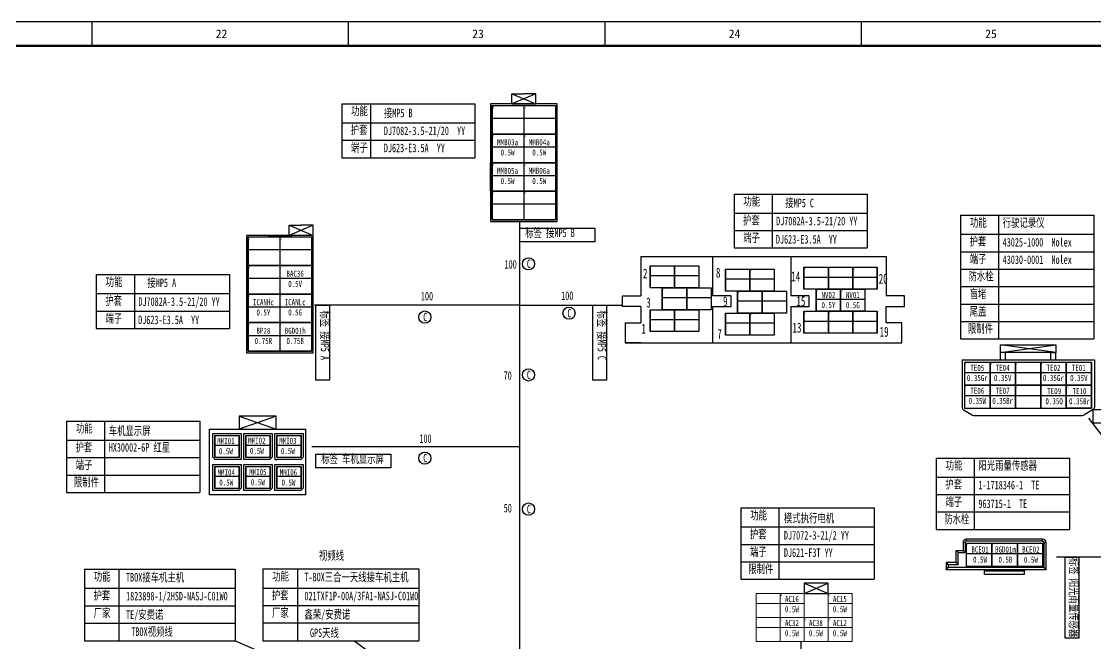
# Model space of a CAD drawing. Header units: millimetres. Extents: x 1543 to 5748, y 1576 to 2417.
# Drawn here: x 3722.2 to 4162.4, y 2162.5 to 2417.3 of the extents above; entities that cross this region are included whole.
import ezdxf
from ezdxf.enums import TextEntityAlignment as Align

# ---------------------------------------------------------------- set-up
doc = ezdxf.new("R2010")
doc.units = ezdxf.units.MM
doc.layers.get('0').update_dxf_attribs({"lineweight": 25})
doc.layers.add('11文本层', color=255, linetype='Continuous')
doc.layers.add('孔位', color=2, linetype='Continuous')
for name, color, linetype, lineweight in [('1轮廓实线层', 7, 'Continuous', 50), ('_0', 7, 'Continuous', 25), ('图框层', 7, 'Continuous', 25), ('基本型', 7, 'Continuous', 18)]:
    doc.layers.add(name, color=color, linetype=linetype, lineweight=lineweight)
doc.styles.add('HZ', font='SimSun.ttf', dxfattribs={"width": 0.67, "height": 4})
doc.styles.get("Standard").update_dxf_attribs({"font": ''})
doc.styles.add('T仿宋_GB2312', font='', dxfattribs={"width": 0.6})
doc.styles.add('仿宋体', font='', dxfattribs={"width": 0.7, "height": 3.5})
doc.styles.add('仿宋体GB2312', font='', dxfattribs={"width": 0.7})
doc.styles.add('标准', font='fangsong.ttf', dxfattribs={"width": 0.7, "height": 3.5})
doc.styles.get('Standard').set_extended_font_data('SimSun')
doc.styles.get('T仿宋_GB2312').set_extended_font_data('宋体')
doc.styles.get('仿宋体').set_extended_font_data('SimSun')
doc.styles.get('仿宋体GB2312').set_extended_font_data('SimSun')

# ---------------------------------------------------------------- blocks, each defined once
blk = doc.blocks.new('ZwmFrameMain_A0X5^_^分区图框^_^landscape')
at = {"color": 3}
for p, q in [((2182.63, 831), (2182.63, 821)), ((2287.75, 831), (2287.75, 821)), ((2392.88, 831), (2392.88, 821)), ((2498, 831), (2498, 821))]:
    blk.add_line(p, q, dxfattribs=at)
at = {"lineweight": 50}
blk.add_line((0, 821), (4170, 821), dxfattribs=at)
at = {"layer": '图框层', "color": 1}
blk.add_line((-25, 831), (4180, 831), dxfattribs=at)
at = {"color": 3, "char_height": 3.5, "attachment_point": 1}
for s, insert in [('22', (2233.4, 827.71)), ('23', (2338.53, 827.71)), ('24', (2443.65, 827.71)), ('25', (2548.78, 827.71))]:
    blk.add_mtext_dynamic_manual_height_columns(s, width=5.7094, gutter_width=1, heights=[0], dxfattribs=dict(at, insert=insert))

msp = doc.modelspace()

# ---------------------------------------------------------------- linework, layer by layer
at = {"color": 0}
for p, q in [((3923.2, 2383.48), (3923.2, 2387.68)), ((3923.2, 2387.68), (3928.12, 2387.68)), ((3923.2, 2387.68), (3933.04, 2383.48)), ((3933.04, 2387.68), (3923.2, 2383.48)), ((3933.04, 2387.68), (3928.12, 2387.68)), ((3933.04, 2383.48), (3933.04, 2387.68)), ((3914.47, 2383.48), (3914.47, 2335.38)), ((3941.77, 2383.48), (3914.47, 2383.48)), ((3915.12, 2382.83), (3915.12, 2371.13)), ((3915.12, 2371.13), (3915.12, 2382.83)), ((3915.12, 2382.83), (3928.12, 2382.83)), ((3923.2, 2383.48), (3933.04, 2383.48)), ((3923.25, 2383.48), (3933.1, 2383.48)), ((3928.12, 2382.83), (3928.12, 2371.13)), ((3928.12, 2382.83), (3941.12, 2382.83)), ((3941.12, 2382.83), (3941.12, 2371.13)), ((3941.77, 2335.38), (3941.77, 2383.48)), ((3915.12, 2377.63), (3928.12, 2377.63)), ((3928.12, 2377.63), (3941.12, 2377.63)), ((3928.12, 2371.13), (3915.12, 2371.13)), ((3915.12, 2371.13), (3928.12, 2371.13)), ((3915.12, 2371.13), (3915.12, 2359.43)), ((3915.12, 2359.43), (3915.12, 2371.13)), ((3928.12, 2371.13), (3928.12, 2359.43)), ((3941.12, 2371.13), (3928.12, 2371.13)), ((3928.12, 2371.13), (3941.12, 2371.13)), ((3941.12, 2371.13), (3941.12, 2359.43)), ((3915.12, 2365.93), (3928.12, 2365.93)), ((3928.12, 2365.93), (3941.12, 2365.93)), ((3928.12, 2359.43), (3915.12, 2359.43)), ((3915.12, 2359.43), (3928.12, 2359.43)), ((3915.12, 2359.43), (3915.12, 2347.73)), ((3915.12, 2347.73), (3915.12, 2359.43)), ((3928.12, 2359.43), (3928.12, 2347.73)), ((3941.12, 2359.43), (3928.12, 2359.43)), ((3928.12, 2359.43), (3941.12, 2359.43)), ((3941.12, 2359.43), (3941.12, 2347.73)), ((3915.12, 2354.23), (3928.12, 2354.23)), ((3928.12, 2354.23), (3941.12, 2354.23)), ((3928.12, 2347.73), (3915.12, 2347.73)), ((3915.12, 2347.73), (3928.12, 2347.73)), ((3915.12, 2347.73), (3915.12, 2336.03)), ((3915.12, 2336.03), (3915.12, 2347.73)), ((3928.12, 2347.73), (3928.12, 2336.03)), ((3941.12, 2347.73), (3928.12, 2347.73)), ((3928.12, 2347.73), (3941.12, 2347.73)), ((3941.12, 2347.73), (3941.12, 2336.03)), ((3915.12, 2342.53), (3928.12, 2342.53)), ((3928.12, 2342.53), (3941.12, 2342.53)), ((3841.71, 2333.87), (3831.87, 2329.66)), ((3831.87, 2333.87), (3841.71, 2329.66)), ((3831.87, 2333.87), (3836.79, 2333.87)), ((3831.87, 2329.66), (3831.87, 2333.87)), ((3841.71, 2333.87), (3836.79, 2333.87)), ((3841.71, 2329.66), (3841.71, 2333.87)), ((3914.47, 2335.38), (3941.77, 2335.38)), ((3928.12, 2336.03), (3915.12, 2336.03)), ((3915.12, 2336.03), (3928.12, 2336.03)), ((3941.12, 2336.03), (3928.12, 2336.03)), ((3928.12, 2336.03), (3941.12, 2336.03)), ((3841.71, 2329.66), (3814.41, 2329.66)), ((3814.41, 2329.66), (3814.41, 2281.56)), ((3815.06, 2329.01), (3828.06, 2329.01)), ((3815.06, 2317.31), (3815.06, 2329.01)), ((3815.06, 2329.01), (3815.06, 2317.31)), ((3823.19, 2329.66), (3833.03, 2329.66)), ((3828.06, 2329.01), (3841.06, 2329.01)), ((3828.06, 2329.01), (3828.06, 2317.31)), ((3841.06, 2329.01), (3841.06, 2317.31)), ((3841.71, 2281.56), (3841.71, 2329.66)), ((3815.06, 2323.81), (3828.06, 2323.81)), ((3828.06, 2323.81), (3841.06, 2323.81)), ((3976.05, 2321), (4076.53, 2321)), ((4005.59, 2304.83), (4005.59, 2321)), ((4037.48, 2321), (4037.48, 2304.83)), ((4076.53, 2321), (4076.53, 2304.83)), ((3815.06, 2305.61), (3815.06, 2317.31)), ((3815.06, 2317.31), (3815.06, 2305.61)), ((3815.06, 2317.31), (3828.06, 2317.31)), ((3828.06, 2317.31), (3815.06, 2317.31)), ((3828.06, 2317.31), (3841.06, 2317.31)), ((3841.06, 2317.31), (3828.06, 2317.31)), ((3828.06, 2317.31), (3828.06, 2305.61)), ((3841.06, 2317.31), (3841.06, 2305.61)), ((3979.82, 2308.22), (3979.82, 2317.22)), ((3979.82, 2317.22), (3979.82, 2308.22)), ((3979.82, 2317.22), (3979.82, 2308.22)), ((3979.82, 2317.22), (3979.82, 2308.22)), ((3989.82, 2308.22), (3989.82, 2317.22)), ((3989.82, 2317.22), (3989.82, 2308.22)), ((3989.82, 2317.22), (3989.82, 2308.22)), ((3989.82, 2317.22), (3989.82, 2308.22)), ((3989.82, 2317.22), (3989.82, 2308.22)), ((3989.82, 2317.22), (3989.82, 2308.22)), ((3999.82, 2317.22), (3999.82, 2308.22)), ((3999.82, 2317.22), (3999.82, 2308.22)), ((4010.71, 2315.85), (4010.71, 2306.85)), ((4010.71, 2315.85), (4010.71, 2306.85)), ((4010.71, 2315.85), (4010.71, 2306.85)), ((4010.71, 2306.85), (4010.71, 2315.85)), ((4020.71, 2315.85), (4020.71, 2306.85)), ((4020.71, 2315.85), (4020.71, 2306.85)), ((4020.71, 2315.85), (4020.71, 2306.85)), ((4020.71, 2315.85), (4020.71, 2306.85)), ((4020.71, 2315.85), (4020.71, 2306.85)), ((4020.71, 2306.85), (4020.71, 2315.85)), ((4030.71, 2315.85), (4030.71, 2306.85)), ((4030.71, 2315.85), (4030.71, 2306.85)), ((4042.9, 2316.57), (4042.9, 2307.57)), ((4042.9, 2316.57), (4042.9, 2307.57)), ((4042.9, 2316.57), (4042.9, 2307.57)), ((4042.9, 2307.57), (4042.9, 2316.57)), ((4052.9, 2316.57), (4052.9, 2307.57)), ((4052.9, 2316.57), (4052.9, 2307.57)), ((4052.9, 2316.57), (4052.9, 2307.57)), ((4052.9, 2316.57), (4052.9, 2307.57)), ((4052.9, 2316.57), (4052.9, 2307.57)), ((4052.9, 2307.57), (4052.9, 2316.57)), ((4062.9, 2316.57), (4062.9, 2307.57)), ((4062.9, 2316.57), (4062.9, 2307.57)), ((4062.9, 2307.57), (4062.9, 2316.57)), ((4062.9, 2316.57), (4062.9, 2307.57)), ((4062.9, 2316.57), (4062.9, 2307.57)), ((4062.9, 2316.57), (4062.9, 2307.57)), ((4072.9, 2307.57), (4072.9, 2316.57)), ((4072.9, 2316.57), (4072.9, 2307.57)), ((4072.9, 2316.57), (4072.9, 2307.57)), ((4072.9, 2316.57), (4072.9, 2307.57)), ((4072.9, 2316.57), (4072.9, 2307.57)), ((4072.9, 2316.57), (4072.9, 2307.57)), ((3815.06, 2312.11), (3828.06, 2312.11)), ((3828.06, 2312.11), (3841.06, 2312.11)), ((3979.82, 2313.22), (3989.82, 2313.22)), ((3989.82, 2313.22), (3999.82, 2313.22)), ((4010.71, 2311.85), (4020.71, 2311.85)), ((4020.71, 2311.85), (4030.71, 2311.85)), ((4042.9, 2312.57), (4052.9, 2312.57)), ((4052.9, 2312.57), (4062.9, 2312.57)), ((4062.9, 2312.57), (4072.9, 2312.57)), ((3989.82, 2308.22), (3979.82, 2308.22)), ((3984.82, 2299.22), (3984.82, 2308.22)), ((3984.82, 2308.22), (3984.82, 2299.22)), ((3984.82, 2308.22), (3984.82, 2299.22)), ((3984.82, 2308.22), (3984.82, 2299.22)), ((3999.82, 2308.22), (3989.82, 2308.22)), ((3994.82, 2308.22), (3994.82, 2299.22)), ((3994.82, 2308.22), (3994.82, 2299.22)), ((3994.82, 2299.22), (3994.82, 2308.22)), ((3994.82, 2308.22), (3994.82, 2299.22)), ((3994.82, 2308.22), (3994.82, 2299.22)), ((3994.82, 2308.22), (3994.82, 2299.22)), ((4004.82, 2308.22), (4004.82, 2299.22)), ((4004.82, 2308.22), (4004.82, 2299.22)), ((4020.71, 2306.85), (4010.71, 2306.85)), ((4015.71, 2306.85), (4015.71, 2297.85)), ((4015.71, 2306.85), (4015.71, 2297.85)), ((4015.71, 2306.85), (4015.71, 2297.85)), ((4015.71, 2297.85), (4015.71, 2306.85)), ((4030.71, 2306.85), (4020.71, 2306.85)), ((4025.71, 2306.85), (4025.71, 2297.85)), ((4025.71, 2306.85), (4025.71, 2297.85)), ((4025.71, 2306.85), (4025.71, 2297.85)), ((4025.71, 2297.85), (4025.71, 2306.85)), ((4025.71, 2306.85), (4025.71, 2297.85)), ((4025.71, 2306.85), (4025.71, 2297.85)), ((4035.71, 2306.85), (4035.71, 2297.85)), ((4035.71, 2306.85), (4035.71, 2297.85)), ((4052.9, 2307.57), (4042.9, 2307.57)), ((4047.9, 2307.57), (4047.9, 2298.57)), ((4047.9, 2307.57), (4047.9, 2298.57)), ((4047.9, 2307.57), (4047.9, 2298.57)), ((4047.9, 2298.57), (4047.9, 2307.57)), ((4062.9, 2307.57), (4052.9, 2307.57)), ((4057.9, 2307.57), (4057.9, 2298.57)), ((4057.9, 2307.57), (4057.9, 2298.57)), ((4057.9, 2307.57), (4057.9, 2298.57)), ((4057.9, 2298.57), (4057.9, 2307.57)), ((4057.9, 2307.57), (4057.9, 2298.57)), ((4057.9, 2307.57), (4057.9, 2298.57)), ((4072.9, 2307.57), (4062.9, 2307.57)), ((4067.9, 2307.57), (4067.9, 2298.57)), ((4067.9, 2307.57), (4067.9, 2298.57)), ((3815.06, 2293.91), (3815.06, 2305.61)), ((3815.06, 2305.61), (3815.06, 2293.91)), ((3815.06, 2305.61), (3828.06, 2305.61)), ((3828.06, 2305.61), (3815.06, 2305.61)), ((3828.06, 2305.61), (3841.06, 2305.61)), ((3841.06, 2305.61), (3828.06, 2305.61)), ((3828.06, 2305.61), (3828.06, 2293.91)), ((3841.06, 2305.61), (3841.06, 2293.91)), ((3968.54, 2300.51), (3968.54, 2304.83)), ((3968.54, 2304.83), (3976.05, 2304.83)), ((3984.82, 2304.22), (3994.82, 2304.22)), ((3994.82, 2304.22), (4004.82, 2304.22)), ((4013.1, 2304.83), (4005.59, 2304.83)), ((4013.1, 2300.51), (4013.1, 2304.83)), ((4015.71, 2302.85), (4025.71, 2302.85)), ((4025.71, 2302.85), (4035.71, 2302.85)), ((4044.99, 2304.83), (4037.48, 2304.83)), ((4044.99, 2300.51), (4044.99, 2304.83)), ((4047.9, 2303.57), (4057.9, 2303.57)), ((4057.9, 2303.57), (4067.9, 2303.57)), ((4084.03, 2304.83), (4076.53, 2304.83)), ((4084.03, 2300.51), (4084.03, 2304.83)), ((3815.06, 2300.41), (3828.06, 2300.41)), ((3828.06, 2300.41), (3841.06, 2300.41)), ((3976.05, 2300.51), (3968.54, 2300.51)), ((3979.82, 2290.22), (3979.82, 2299.22)), ((3979.82, 2299.22), (3979.82, 2290.22)), ((3979.82, 2299.22), (3979.82, 2290.22)), ((3979.82, 2299.22), (3979.82, 2290.22)), ((3994.82, 2299.22), (3984.82, 2299.22)), ((3989.82, 2299.22), (3989.82, 2290.22)), ((3989.82, 2299.22), (3989.82, 2290.22)), ((3989.82, 2290.22), (3989.82, 2299.22)), ((3989.82, 2299.22), (3989.82, 2290.22)), ((3989.82, 2299.22), (3989.82, 2290.22)), ((3989.82, 2299.22), (3989.82, 2290.22)), ((4004.82, 2299.22), (3994.82, 2299.22)), ((3999.82, 2299.22), (3999.82, 2290.22)), ((3999.82, 2299.22), (3999.82, 2290.22)), ((4005.59, 2300.51), (4013.1, 2300.51)), ((4005.59, 2285.59), (4005.59, 2300.51)), ((4010.71, 2297.85), (4010.71, 2288.85)), ((4010.71, 2297.85), (4010.71, 2288.85)), ((4010.71, 2297.85), (4010.71, 2288.85)), ((4010.71, 2288.85), (4010.71, 2297.85)), ((4025.71, 2297.85), (4015.71, 2297.85)), ((4020.71, 2297.85), (4020.71, 2288.85)), ((4020.71, 2297.85), (4020.71, 2288.85)), ((4020.71, 2297.85), (4020.71, 2288.85)), ((4020.71, 2288.85), (4020.71, 2297.85)), ((4020.71, 2297.85), (4020.71, 2288.85)), ((4020.71, 2297.85), (4020.71, 2288.85)), ((4035.71, 2297.85), (4025.71, 2297.85)), ((4030.71, 2297.85), (4030.71, 2288.85)), ((4030.71, 2297.85), (4030.71, 2288.85)), ((4037.48, 2300.51), (4044.99, 2300.51)), ((4037.48, 2300.51), (4037.48, 2285.59)), ((4042.9, 2298.57), (4042.9, 2289.57)), ((4042.9, 2298.57), (4042.9, 2289.57)), ((4042.9, 2298.57), (4042.9, 2289.57)), ((4042.9, 2289.57), (4042.9, 2298.57)), ((4057.9, 2298.57), (4047.9, 2298.57)), ((4052.9, 2298.57), (4052.9, 2289.57)), ((4052.9, 2298.57), (4052.9, 2289.57)), ((4052.9, 2298.57), (4052.9, 2289.57)), ((4052.9, 2289.57), (4052.9, 2298.57)), ((4052.9, 2298.57), (4052.9, 2289.57)), ((4052.9, 2298.57), (4052.9, 2289.57)), ((4067.9, 2298.57), (4057.9, 2298.57)), ((4062.9, 2298.57), (4062.9, 2289.57)), ((4062.9, 2298.57), (4062.9, 2289.57)), ((4062.9, 2289.57), (4062.9, 2298.57)), ((4062.9, 2298.57), (4062.9, 2289.57)), ((4062.9, 2298.57), (4062.9, 2289.57)), ((4062.9, 2298.57), (4062.9, 2289.57)), ((4072.9, 2289.57), (4072.9, 2298.57)), ((4072.9, 2298.57), (4072.9, 2289.57)), ((4072.9, 2298.57), (4072.9, 2289.57)), ((4072.9, 2298.57), (4072.9, 2289.57)), ((4072.9, 2298.57), (4072.9, 2289.57)), ((4072.9, 2298.57), (4072.9, 2289.57)), ((4076.53, 2300.51), (4084.03, 2300.51)), ((3815.06, 2282.21), (3815.06, 2293.91)), ((3815.06, 2293.91), (3815.06, 2282.21)), ((3815.06, 2293.91), (3828.06, 2293.91)), ((3828.06, 2293.91), (3815.06, 2293.91)), ((3828.06, 2293.91), (3841.06, 2293.91)), ((3841.06, 2293.91), (3828.06, 2293.91)), ((3828.06, 2293.91), (3828.06, 2282.21)), ((3841.06, 2293.91), (3841.06, 2282.21)), ((3969.62, 2293.82), (3976.05, 2293.82)), ((3969.62, 2293.82), (3969.62, 2285.59)), ((3979.82, 2295.22), (3989.82, 2295.22)), ((3989.82, 2295.22), (3999.82, 2295.22)), ((4010.71, 2293.85), (4020.71, 2293.85)), ((4020.71, 2293.85), (4030.71, 2293.85)), ((4042.9, 2294.57), (4052.9, 2294.57)), ((4052.9, 2294.57), (4062.9, 2294.57)), ((4062.9, 2294.57), (4072.9, 2294.57)), ((4082.95, 2293.82), (4076.53, 2293.82)), ((4082.95, 2285.59), (4082.95, 2293.82)), ((3989.82, 2290.22), (3979.82, 2290.22)), ((3999.82, 2290.22), (3989.82, 2290.22)), ((4052.9, 2289.57), (4042.9, 2289.57)), ((4062.9, 2289.57), (4052.9, 2289.57)), ((4072.9, 2289.57), (4062.9, 2289.57)), ((3815.06, 2288.71), (3828.06, 2288.71)), ((3828.06, 2288.71), (3841.06, 2288.71)), ((3976.05, 2285.59), (3969.62, 2285.59)), ((4020.71, 2288.85), (4010.71, 2288.85)), ((4030.71, 2288.85), (4020.71, 2288.85)), ((4073.45, 2285.59), (4082.95, 2285.59)), ((3814.41, 2281.56), (3841.71, 2281.56)), ((3815.06, 2282.21), (3828.06, 2282.21)), ((3828.06, 2282.21), (3815.06, 2282.21)), ((3828.06, 2282.21), (3841.06, 2282.21)), ((3841.06, 2282.21), (3828.06, 2282.21)), ((3811.38, 2255.57), (3826.61, 2250.3)), ((3826.61, 2255.57), (3811.38, 2250.3)), ((3799.2, 2223.37), (3799.2, 2250.3)), ((3799.2, 2250.3), (3838.8, 2250.3)), ((3838.8, 2223.37), (3838.8, 2250.3)), ((3800.57, 2238.8), (3800.57, 2248.55)), ((3800.57, 2248.55), (3812.26, 2248.55)), ((3801.42, 2238.68), (3801.42, 2247.68)), ((3801.42, 2247.68), (3811.42, 2247.68)), ((3801.42, 2247.68), (3801.42, 2238.68)), ((3811.42, 2238.68), (3811.42, 2247.68)), ((3811.42, 2247.68), (3811.42, 2238.68)), ((3811.42, 2238.68), (3811.42, 2247.68)), ((3811.42, 2247.68), (3811.42, 2238.68)), ((3812.26, 2248.55), (3812.26, 2237.8)), ((3813.27, 2237.8), (3813.27, 2248.55)), ((3813.27, 2248.55), (3824.96, 2248.55)), ((3814.12, 2238.68), (3814.12, 2247.68)), ((3814.12, 2247.68), (3824.12, 2247.68)), ((3814.12, 2247.68), (3814.12, 2238.68)), ((3824.12, 2238.68), (3824.12, 2247.68)), ((3824.12, 2247.68), (3824.12, 2238.68)), ((3824.12, 2238.68), (3824.12, 2247.68)), ((3824.12, 2247.68), (3824.12, 2238.68)), ((3824.96, 2248.55), (3824.96, 2238.8)), ((3825.97, 2238.8), (3825.97, 2248.55)), ((3825.97, 2248.55), (3837.66, 2248.55)), ((3826.82, 2238.68), (3826.82, 2247.68)), ((3826.82, 2247.68), (3836.82, 2247.68)), ((3826.82, 2247.68), (3826.82, 2238.68)), ((3836.82, 2238.68), (3836.82, 2247.68)), ((3836.82, 2247.68), (3836.82, 2238.68)), ((3836.82, 2238.68), (3836.82, 2247.68)), ((3836.82, 2247.68), (3836.82, 2238.68)), ((3837.66, 2248.55), (3837.66, 2238.8)), ((3801.42, 2243.68), (3811.42, 2243.68)), ((3814.12, 2243.68), (3824.12, 2243.68)), ((3826.82, 2243.68), (3836.82, 2243.68)), ((3800.57, 2238.8), (3801.57, 2237.8)), ((3811.42, 2238.68), (3801.42, 2238.68)), ((3812.26, 2237.8), (3801.57, 2237.8)), ((3823.96, 2237.8), (3813.27, 2237.8)), ((3824.12, 2238.68), (3814.12, 2238.68)), ((3824.96, 2238.8), (3823.96, 2237.8)), ((3825.97, 2238.8), (3825.97, 2237.8)), ((3825.97, 2237.8), (3826.97, 2237.8)), ((3836.82, 2238.68), (3826.82, 2238.68)), ((3836.66, 2237.8), (3826.97, 2237.8)), ((3837.66, 2238.8), (3836.66, 2237.8)), ((3800.57, 2225.12), (3800.57, 2235.87)), ((3800.57, 2235.87), (3812.26, 2235.87)), ((3801.42, 2225.99), (3801.42, 2234.99)), ((3801.42, 2234.99), (3811.42, 2234.99)), ((3801.42, 2234.99), (3801.42, 2225.99)), ((3811.42, 2225.99), (3811.42, 2234.99)), ((3811.42, 2234.99), (3811.42, 2225.99)), ((3811.42, 2225.99), (3811.42, 2234.99)), ((3811.42, 2234.99), (3811.42, 2225.99)), ((3812.26, 2235.87), (3812.26, 2226.12)), ((3813.27, 2225.12), (3813.27, 2235.87)), ((3813.27, 2235.87), (3824.96, 2235.87)), ((3814.12, 2225.99), (3814.12, 2234.99)), ((3814.12, 2234.99), (3824.12, 2234.99)), ((3814.12, 2234.99), (3814.12, 2225.99)), ((3824.12, 2225.99), (3824.12, 2234.99)), ((3824.12, 2234.99), (3824.12, 2225.99)), ((3824.12, 2225.99), (3824.12, 2234.99)), ((3824.12, 2234.99), (3824.12, 2225.99)), ((3824.96, 2235.87), (3824.96, 2226.12)), ((3825.97, 2225.12), (3825.97, 2235.87)), ((3825.97, 2235.87), (3837.66, 2235.87)), ((3826.82, 2225.99), (3826.82, 2234.99)), ((3826.82, 2234.99), (3836.82, 2234.99)), ((3826.82, 2234.99), (3826.82, 2225.99)), ((3836.82, 2225.99), (3836.82, 2234.99)), ((3836.82, 2234.99), (3836.82, 2225.99)), ((3836.82, 2225.99), (3836.82, 2234.99)), ((3836.82, 2234.99), (3836.82, 2225.99)), ((3837.66, 2235.87), (3837.66, 2226.12)), ((3801.42, 2230.99), (3811.42, 2230.99)), ((3814.12, 2230.99), (3824.12, 2230.99)), ((3826.82, 2230.99), (3836.82, 2230.99)), ((3838.8, 2223.37), (3799.2, 2223.37)), ((3811.26, 2225.12), (3800.57, 2225.12)), ((3811.42, 2225.99), (3801.42, 2225.99)), ((3812.26, 2226.12), (3811.26, 2225.12)), ((3823.96, 2225.12), (3813.27, 2225.12)), ((3824.12, 2225.99), (3814.12, 2225.99)), ((3824.96, 2226.12), (3823.96, 2225.12)), ((3836.66, 2225.12), (3825.97, 2225.12)), ((3836.82, 2225.99), (3826.82, 2225.99)), ((3837.66, 2226.12), (3836.66, 2225.12)), ((3762.15, 2192.93), (3762.15, 2163.6)), ((3835.26, 2193.01), (3835.26, 2163.6))]:
    msp.add_line(p, q, dxfattribs=at)
for p, q in [((4146.1, 2281.74), (4123.4, 2284.84)), ((4123.4, 2281.74), (4146.1, 2284.84)), ((4123.4, 2284.84), (4146.1, 2284.84)), ((4123.4, 2281.74), (4123.4, 2284.84)), ((4146.1, 2284.84), (4146.1, 2281.74)), ((4146.1, 2281.74), (4123.4, 2281.74)), ((4125.48, 2281.74), (4123.4, 2281.74)), ((4123.4, 2278.62), (4123.4, 2281.74)), ((4125.48, 2278.62), (4125.48, 2281.74)), ((4144.02, 2278.62), (4144.02, 2281.74)), ((4144.02, 2281.74), (4146.1, 2281.74)), ((4146.1, 2278.62), (4146.1, 2281.74)), ((4107.77, 2278.62), (4161.92, 2278.62)), ((4107.77, 2278.62), (4107.77, 2259.09)), ((4119.15, 2277.65), (4108.75, 2277.65)), ((4108.75, 2277.65), (4108.75, 2268.29)), ((4119.15, 2268.29), (4119.15, 2277.65)), ((4129.55, 2277.65), (4119.15, 2277.65)), ((4119.15, 2277.65), (4119.15, 2268.29)), ((4129.55, 2268.29), (4129.55, 2277.65)), ((4139.95, 2277.65), (4129.55, 2277.65)), ((4129.55, 2277.65), (4129.55, 2268.29)), ((4139.95, 2268.29), (4139.95, 2277.65)), ((4150.35, 2277.65), (4139.95, 2277.65)), ((4139.95, 2277.65), (4139.95, 2268.29)), ((4150.35, 2277.65), (4150.35, 2268.29)), ((4160.75, 2277.65), (4150.35, 2277.65)), ((4150.35, 2268.29), (4150.35, 2277.65)), ((4150.35, 2277.65), (4150.35, 2268.29)), ((4150.35, 2268.29), (4150.35, 2277.65)), ((4160.75, 2277.65), (4160.75, 2268.29)), ((4160.75, 2268.29), (4160.75, 2277.65)), ((4161.92, 2278.62), (4161.92, 2259.2)), ((4108.75, 2273.49), (4119.15, 2273.49)), ((4119.15, 2273.49), (4129.55, 2273.49)), ((4129.55, 2273.49), (4139.95, 2273.49)), ((4139.95, 2273.49), (4150.35, 2273.49)), ((4150.35, 2273.49), (4160.75, 2273.49)), ((4108.75, 2268.29), (4119.15, 2268.29)), ((4119.15, 2268.29), (4108.75, 2268.29)), ((4108.75, 2268.29), (4108.75, 2258.93)), ((4119.15, 2268.29), (4129.55, 2268.29)), ((4119.15, 2258.93), (4119.15, 2268.29)), ((4129.55, 2268.29), (4119.15, 2268.29)), ((4119.15, 2268.29), (4119.15, 2258.93)), ((4129.55, 2268.29), (4139.95, 2268.29)), ((4129.55, 2258.93), (4129.55, 2268.29)), ((4139.95, 2268.29), (4129.55, 2268.29)), ((4129.55, 2268.29), (4129.55, 2258.93)), ((4139.95, 2268.29), (4150.35, 2268.29)), ((4139.95, 2258.93), (4139.95, 2268.29)), ((4150.35, 2268.29), (4139.95, 2268.29)), ((4139.95, 2268.29), (4139.95, 2258.93)), ((4150.35, 2268.29), (4150.35, 2258.93)), ((4160.75, 2268.29), (4150.35, 2268.29)), ((4150.35, 2258.93), (4150.35, 2268.29)), ((4160.75, 2268.29), (4150.35, 2268.29)), ((4150.35, 2268.29), (4160.75, 2268.29)), ((4150.35, 2268.29), (4150.35, 2258.93)), ((4150.35, 2258.93), (4150.35, 2268.29)), ((4160.75, 2268.29), (4160.75, 2258.93)), ((4160.75, 2258.93), (4160.75, 2268.29)), ((4108.75, 2264.13), (4119.15, 2264.13)), ((4119.15, 2264.13), (4129.55, 2264.13)), ((4129.55, 2264.13), (4139.95, 2264.13)), ((4139.95, 2264.13), (4150.35, 2264.13)), ((4150.35, 2264.13), (4160.75, 2264.13)), ((4108.27, 2258.2), (4111.5, 2256.24)), ((4108.75, 2258.93), (4119.15, 2258.93)), ((4119.15, 2258.93), (4129.55, 2258.93)), ((4129.55, 2258.93), (4139.95, 2258.93)), ((4139.95, 2258.93), (4150.35, 2258.93)), ((4160.75, 2258.93), (4150.35, 2258.93)), ((4150.35, 2258.93), (4160.75, 2258.93)), ((4161.42, 2258.31), (4158, 2256.24)), ((4112.58, 2255.93), (4156.92, 2255.93)), ((4119.94, 2203.51), (4109.54, 2203.51)), ((4109.54, 2199.35), (4109.54, 2203.51)), ((4130.34, 2203.51), (4119.94, 2203.51)), ((4119.94, 2203.51), (4119.94, 2199.35)), ((4119.94, 2199.35), (4119.94, 2203.51)), ((4140.74, 2203.51), (4130.34, 2203.51)), ((4130.34, 2203.51), (4130.34, 2199.35)), ((4130.34, 2199.35), (4130.34, 2203.51)), ((4140.74, 2199.35), (4140.74, 2203.51)), ((4109.54, 2199.35), (4119.94, 2199.35)), ((4109.54, 2194.15), (4109.54, 2199.35)), ((4119.94, 2199.35), (4130.34, 2199.35)), ((4119.94, 2199.35), (4119.94, 2194.15)), ((4119.94, 2194.15), (4119.94, 2199.35)), ((4130.34, 2199.35), (4140.74, 2199.35)), ((4130.34, 2199.35), (4130.34, 2194.15)), ((4130.34, 2194.15), (4130.34, 2199.35)), ((4140.74, 2194.15), (4140.74, 2199.35)), ((4109.54, 2194.15), (4119.94, 2194.15)), ((4119.94, 2194.15), (4130.34, 2194.15)), ((4130.34, 2194.15), (4140.74, 2194.15)), ((4052.82, 2187.2), (4042.99, 2187.2)), ((4042.99, 2187.2), (4042.99, 2183.01)), ((4042.99, 2183.01), (4052.82, 2187.2)), ((4042.99, 2187.2), (4052.82, 2183.01)), ((4052.82, 2183.01), (4052.82, 2187.2)), ((4042.99, 2183.01), (4052.82, 2183.01))]:
    msp.add_line(p, q)
at = {"lineweight": -3}
for p, q in [((4108.91, 2203.81), (4108.07, 2203.81)), ((4108.07, 2203.81), (4108.07, 2200.64)), ((4108.91, 2203.81), (4108.91, 2199.81)), ((4117.5, 2205.25), (4109.51, 2205.25)), ((4109.51, 2204.42), (4109.51, 2205.25)), ((4117.5, 2204.42), (4109.51, 2204.42)), ((4140.67, 2205.25), (4117.5, 2205.25)), ((4140.67, 2204.42), (4117.5, 2204.42)), ((4140.67, 2204.42), (4140.67, 2205.25)), ((4141.28, 2193.55), (4141.28, 2203.81)), ((4141.28, 2203.81), (4142.11, 2203.81)), ((4142.11, 2192.72), (4142.11, 2203.81)), ((4105.25, 2200.64), (4108.07, 2200.64)), ((4105.25, 2200.64), (4106.08, 2199.81)), ((4105.25, 2195.6), (4105.25, 2200.64)), ((4106.08, 2199.81), (4108.91, 2199.81)), ((4106.08, 2194.77), (4106.08, 2199.81)), ((4108.07, 2200.64), (4108.91, 2199.81)), ((4101.22, 2195.6), (4102.05, 2194.77)), ((4105.25, 2195.6), (4101.22, 2195.6)), ((4101.22, 2195.6), (4101.22, 2192.72)), ((4101.22, 2192.72), (4102.05, 2193.55)), ((4117.5, 2192.72), (4101.22, 2192.72)), ((4106.08, 2194.77), (4102.05, 2194.77)), ((4102.05, 2194.77), (4102.05, 2193.55)), ((4117.5, 2193.55), (4102.05, 2193.55)), ((4105.25, 2195.6), (4106.08, 2194.77)), ((4116.89, 2192.72), (4116.89, 2192.29)), ((4116.89, 2192.29), (4117.5, 2192.29)), ((4116.89, 2190.85), (4116.89, 2192.29)), ((4141.28, 2193.55), (4117.5, 2193.55)), ((4142.11, 2192.72), (4117.5, 2192.72)), ((4117.5, 2192.29), (4133.3, 2192.29)), ((4133.3, 2192.72), (4133.3, 2192.29)), ((4133.3, 2190.85), (4133.3, 2192.29)), ((4142.11, 2192.72), (4141.28, 2193.55)), ((4116.89, 2190.85), (4117.5, 2190.85)), ((4117.5, 2190.85), (4133.3, 2190.85))]:
    msp.add_line(p, q, dxfattribs=at)
at = {"color": 0}
for points in [[(3976.05, 2321), (3976.05, 2304.83)], [(3979.82, 2317.22), (3989.82, 2317.22)], [(3989.82, 2317.22), (3999.82, 2317.22)], [(4010.71, 2315.85), (4020.71, 2315.85)], [(4020.71, 2315.85), (4030.71, 2315.85)], [(4042.9, 2316.57), (4052.9, 2316.57)], [(4052.9, 2316.57), (4062.9, 2316.57)], [(4062.9, 2316.57), (4072.9, 2316.57)], [(3984.82, 2308.22), (3994.82, 2308.22)], [(3994.82, 2308.22), (4004.82, 2308.22)], [(4015.71, 2306.85), (4025.71, 2306.85)], [(4025.71, 2306.85), (4035.71, 2306.85)], [(4047.9, 2307.57), (4057.9, 2307.57)], [(4057.9, 2307.57), (4067.9, 2307.57)], [(3976.05, 2300.51), (3976.05, 2293.82)], [(3979.82, 2299.22), (3989.82, 2299.22)], [(3989.82, 2299.22), (3999.82, 2299.22)], [(4010.71, 2297.85), (4020.71, 2297.85)], [(4020.71, 2297.85), (4030.71, 2297.85)], [(4042.9, 2298.57), (4052.9, 2298.57)], [(4052.9, 2298.57), (4062.9, 2298.57)], [(4062.9, 2298.57), (4072.9, 2298.57)], [(4076.53, 2293.82), (4076.53, 2300.51)], [(3969.62, 2285.59), (4048.49, 2285.59)], [(4048.49, 2285.59), (4077.89, 2285.59)]]:
    msp.add_lwpolyline(points, dxfattribs=at)
msp.add_lwpolyline([(3826.61, 2255.57), (3811.38, 2255.57), (3811.38, 2250.3), (3826.61, 2250.3)], close=True, dxfattribs=at)
for centre, radius, start, end in [((4108.81, 2259.09), 1.04, 180, 238.7121), ((4160.88, 2259.2), 1.04, 301.2879, 0), ((4112.58, 2258.01), 2.08, 238.7121, 270), ((4112.29, 2256.97), 1.04, 238.7121, 270), ((4112.29, 2256.97), 1.04, 238.7121, 270), ((4156.92, 2258.01), 2.08, 270, 301.2879)]:
    msp.add_arc(centre, radius, start, end)
at = {"lineweight": -3}
for centre, radius, start, end in [((4109.51, 2203.81), 1.44, 90, 180), ((4109.51, 2203.81), 0.609, 90, 180), ((4140.67, 2203.81), 1.44, 0, 90), ((4140.67, 2203.81), 0.609, 360, 90)]:
    msp.add_arc(centre, radius, start, end, dxfattribs=at)
at = {"layer": '11文本层', "color": 0}
for p, q in [((3853.45, 2383.58), (3853.45, 2375.78)), ((3853.45, 2383.58), (3869.05, 2383.58)), ((3865.23, 2383.58), (3865.23, 2375.78)), ((3869.05, 2383.58), (3908.05, 2383.58)), ((3908.05, 2383.58), (3908.05, 2361.48)), ((3853.45, 2375.78), (3908.05, 2375.78)), ((3853.45, 2375.78), (3853.45, 2368.63)), ((3865.23, 2375.78), (3865.23, 2368.63)), ((3853.45, 2368.63), (3908.05, 2368.63)), ((3853.45, 2368.63), (3853.45, 2361.48)), ((3865.23, 2368.63), (3865.23, 2361.48)), ((3853.45, 2361.48), (3908.05, 2361.48)), ((4014.22, 2346.6), (4014.22, 2338.8)), ((4014.22, 2346.6), (4029.82, 2346.6)), ((4029.82, 2346.6), (4029.82, 2324.5)), ((4029.82, 2346.6), (4068.82, 2346.6)), ((4068.82, 2346.6), (4068.82, 2324.5)), ((4068.82, 2346.6), (4068.82, 2338.8)), ((4014.22, 2338.8), (4068.82, 2338.8)), ((4014.22, 2338.8), (4014.22, 2331.65)), ((4014.22, 2331.65), (4068.82, 2331.65)), ((4014.22, 2331.65), (4014.22, 2324.5)), ((4014.22, 2324.5), (4068.82, 2324.5)), ((3752.86, 2313.6), (3752.86, 2305.8)), ((3752.86, 2313.6), (3768.46, 2313.6)), ((3768.46, 2313.6), (3768.46, 2291.5)), ((3768.46, 2313.6), (3807.46, 2313.6)), ((3807.46, 2313.6), (3807.46, 2291.5)), ((3807.46, 2313.6), (3807.46, 2305.8)), ((3752.86, 2305.8), (3807.46, 2305.8)), ((3752.86, 2305.8), (3752.86, 2298.65)), ((3752.86, 2298.65), (3807.46, 2298.65)), ((3752.86, 2298.65), (3752.86, 2291.5)), ((3752.86, 2291.5), (3807.46, 2291.5)), ((3740.66, 2253.6), (3740.66, 2245.8)), ((3740.66, 2253.6), (3756.26, 2253.6)), ((3756.26, 2253.6), (3795.26, 2253.6)), ((3756.26, 2253.6), (3756.26, 2224.35)), ((3795.26, 2253.6), (3795.26, 2224.35)), ((3740.66, 2245.8), (3795.26, 2245.8)), ((3740.66, 2245.8), (3740.66, 2238.65)), ((3740.66, 2238.65), (3795.26, 2238.65)), ((3740.66, 2238.65), (3740.66, 2231.5)), ((3740.66, 2231.5), (3795.26, 2231.5)), ((3740.66, 2231.5), (3740.66, 2224.35)), ((3740.66, 2224.35), (3795.26, 2224.35)), ((3748.01, 2192.93), (3748.01, 2185.13)), ((3748.01, 2192.93), (3763.61, 2192.93)), ((3763.61, 2192.93), (3809.77, 2192.93)), ((3809.77, 2192.93), (3809.77, 2163.6)), ((3821.12, 2193.01), (3821.12, 2185.21)), ((3821.12, 2193.01), (3836.72, 2193.01)), ((3836.72, 2193.01), (3885.07, 2193.01)), ((3885.07, 2193.01), (3885.07, 2163.6)), ((3748.01, 2185.13), (3809.77, 2185.13)), ((3748.01, 2185.13), (3748.01, 2177.98)), ((3821.12, 2185.21), (3885.07, 2185.21)), ((3821.12, 2185.21), (3821.12, 2178.06)), ((3748.01, 2177.98), (3809.77, 2177.98)), ((3748.01, 2177.98), (3748.01, 2170.83)), ((3821.12, 2178.06), (3885.07, 2178.06)), ((3821.12, 2178.06), (3821.12, 2170.91)), ((3748.01, 2170.83), (3809.77, 2170.83)), ((3748.01, 2170.83), (3748.01, 2163.6)), ((3821.12, 2170.91), (3885.07, 2170.91)), ((3821.12, 2170.91), (3821.12, 2163.6))]:
    msp.add_line(p, q, dxfattribs=at)
at = {"layer": '11文本层'}
for p, q in [((4107.07, 2337.93), (4107.07, 2330.13)), ((4107.07, 2337.93), (4122.67, 2337.93)), ((4122.67, 2337.93), (4122.67, 2287.23)), ((4122.67, 2337.93), (4161.67, 2337.93)), ((4161.67, 2337.93), (4161.67, 2287.23)), ((4161.67, 2337.93), (4161.67, 2330.13)), ((4107.07, 2330.13), (4161.67, 2330.13)), ((4107.07, 2330.13), (4107.07, 2322.98)), ((4107.07, 2322.98), (4161.67, 2322.98)), ((4107.07, 2322.98), (4107.07, 2315.83)), ((4107.07, 2315.83), (4161.67, 2315.83)), ((4107.07, 2315.83), (4107.07, 2308.68)), ((4107.07, 2308.68), (4161.67, 2308.68)), ((4107.07, 2308.68), (4107.07, 2301.53)), ((4107.07, 2301.53), (4161.67, 2301.53)), ((4107.07, 2301.53), (4107.07, 2294.38)), ((4107.07, 2294.38), (4161.67, 2294.38)), ((4107.07, 2294.38), (4107.07, 2287.23)), ((4107.07, 2287.23), (4161.67, 2287.23)), ((4097.11, 2238.46), (4097.11, 2230.66)), ((4097.11, 2238.46), (4112.71, 2238.46)), ((4112.71, 2238.46), (4112.71, 2209.21)), ((4112.71, 2238.46), (4151.71, 2238.46)), ((4151.71, 2238.46), (4151.71, 2209.21)), ((4151.71, 2238.46), (4151.71, 2230.66)), ((4097.11, 2230.66), (4151.71, 2230.66)), ((4097.11, 2230.66), (4097.11, 2223.51)), ((4097.11, 2223.51), (4151.71, 2223.51)), ((4097.11, 2223.51), (4097.11, 2216.36)), ((4017.04, 2218.03), (4017.04, 2210.23)), ((4017.04, 2218.03), (4032.64, 2218.03)), ((4032.64, 2218.03), (4071.64, 2218.03)), ((4032.64, 2218.03), (4032.64, 2188.78)), ((4071.64, 2218.03), (4071.64, 2188.78)), ((4097.11, 2216.36), (4151.71, 2216.36)), ((4097.11, 2216.36), (4097.11, 2209.21)), ((4017.04, 2210.23), (4071.64, 2210.23)), ((4017.04, 2210.23), (4017.04, 2203.08)), ((4097.11, 2209.21), (4151.71, 2209.21)), ((4017.04, 2203.08), (4071.64, 2203.08)), ((4017.04, 2203.08), (4017.04, 2195.93)), ((4017.04, 2195.93), (4071.64, 2195.93)), ((4017.04, 2195.93), (4017.04, 2188.78)), ((4017.04, 2188.78), (4071.64, 2188.78))]:
    msp.add_line(p, q, dxfattribs=at)
at = {"layer": '1轮廓实线层', "color": 0, "lineweight": -3}
for p, q in [((3926.49, 2301.1), (3926.49, 2335.38)), ((3926.49, 2243), (3841.22, 2243))]:
    msp.add_line(p, q, dxfattribs=at)
at = {"layer": '1轮廓实线层', "color": 0, "lineweight": -2}
for p, q in [((3926.49, 2301.1), (3842.3, 2301.1)), ((3926.49, 2113.23), (3926.49, 2301.1)), ((3926.49, 2301.1), (3968.54, 2301.1)), ((3748.01, 2163.6), (3809.77, 2163.6)), ((3809.77, 2163.6), (3926.49, 2113.57)), ((3821.12, 2163.6), (3885.07, 2163.6)), ((3926.49, 2113.57), (3858.43, 2163.6))]:
    msp.add_line(p, q, dxfattribs=at)
at = {"layer": '1轮廓实线层', "lineweight": -2}
for p, q in [((4159.45, 2254.72), (4203.31, 2197.8)), ((4203.31, 2197.8), (4146.36, 2197.8))]:
    msp.add_line(p, q, dxfattribs=at)
at = {"layer": '1轮廓实线层', "lineweight": -3}
msp.add_line((4041.65, 2163.36), (4041.65, 2113.57), dxfattribs=at)
at = {"layer": '1轮廓实线层', "color": 1, "lineweight": -2}
msp.add_lwpolyline([(3915.12, 2371.13), (3941.12, 2371.13), (3941.12, 2359.43), (3915.12, 2359.43)], close=True, dxfattribs=at)
at = {"layer": '1轮廓实线层', "color": 2, "lineweight": -2}
for points in [[(3914.47, 2359.43), (3941.12, 2359.43), (3941.12, 2347.73), (3914.47, 2347.73)], [(4047.9, 2307.57), (4067.9, 2307.57), (4067.9, 2298.57), (4047.9, 2298.57)]]:
    msp.add_lwpolyline(points, close=True, dxfattribs=at)
at = {"layer": '1轮廓实线层', "lineweight": -2}
for points in [[(3926.49, 2332.59), (3957.18, 2332.59), (3957.18, 2326.99), (3926.49, 2326.99)], [(3848.46, 2301.1), (3848.46, 2270.41), (3842.86, 2270.41), (3842.86, 2301.1)], [(3961.97, 2301.1), (3961.97, 2270.41), (3956.38, 2270.41), (3956.38, 2301.1)], [(4161.42, 2258.31), (4188.66, 2258.31), (4188.66, 2252.72), (4161.42, 2252.72)], [(3842.88, 2240), (3873.57, 2240), (3873.57, 2234.4), (3842.88, 2234.4)], [(4155.59, 2197.8), (4155.59, 2164.6), (4150, 2164.6), (4150, 2197.8)]]:
    msp.add_lwpolyline(points, close=True, dxfattribs=at)
at = {"layer": '1轮廓实线层', "color": 0, "lineweight": 30}
for points in [[(4047.9, 2307.57), (4067.9, 2307.57), (4067.9, 2298.57), (4047.9, 2298.57)], [(3815.06, 2305.61), (3841.06, 2305.61), (3841.06, 2293.91), (3815.06, 2293.91)]]:
    msp.add_lwpolyline(points, close=True, dxfattribs=at)
at = {"layer": '1轮廓实线层', "color": 5, "lineweight": -2}
msp.add_lwpolyline([(3815.06, 2305.61), (3841.06, 2305.61), (3841.06, 2293.91), (3815.06, 2293.91)], close=True, dxfattribs=at)
at = {"layer": '_0', "color": 0}
for centre in [(3929.98, 2318.02), (3887.49, 2296.19), (3946.61, 2297.79), (3929.98, 2272.5), (3887.49, 2238.41), (3929.98, 2217.54)]:
    msp.add_circle(centre, 2.5, dxfattribs=at)
at = {"layer": '基本型'}
for p, q in [((4023.34, 2173.18), (4023.34, 2183.01)), ((4023.34, 2183.01), (4033.17, 2183.01)), ((4033.17, 2178.92), (4023.34, 2178.92)), ((4033.17, 2173.18), (4033.17, 2183.01)), ((4033.17, 2183.01), (4042.99, 2183.01)), ((4033.17, 2183.01), (4033.17, 2173.18)), ((4042.99, 2178.92), (4033.17, 2178.92)), ((4042.99, 2183.01), (4042.99, 2173.18)), ((4052.82, 2173.18), (4052.82, 2183.01)), ((4052.82, 2183.01), (4062.65, 2183.01)), ((4062.65, 2178.92), (4052.82, 2178.92)), ((4062.65, 2183.01), (4062.65, 2173.18)), ((4023.34, 2163.36), (4023.34, 2173.18)), ((4023.34, 2173.18), (4033.17, 2173.18)), ((4033.17, 2173.18), (4023.34, 2173.18)), ((4033.17, 2163.36), (4033.17, 2173.18)), ((4033.17, 2173.18), (4042.99, 2173.18)), ((4033.17, 2173.18), (4033.17, 2163.36)), ((4042.99, 2173.18), (4033.17, 2173.18)), ((4042.99, 2163.36), (4042.99, 2173.18)), ((4042.99, 2173.18), (4052.82, 2173.18)), ((4042.99, 2173.18), (4042.99, 2163.36)), ((4052.82, 2163.36), (4052.82, 2173.18)), ((4052.82, 2173.18), (4062.65, 2173.18)), ((4052.82, 2173.18), (4052.82, 2163.36)), ((4062.65, 2173.18), (4052.82, 2173.18)), ((4062.65, 2173.18), (4062.65, 2163.36)), ((4033.17, 2169.09), (4023.34, 2169.09)), ((4042.99, 2169.09), (4033.17, 2169.09)), ((4052.82, 2169.09), (4042.99, 2169.09)), ((4062.65, 2169.09), (4052.82, 2169.09)), ((4033.17, 2163.36), (4023.34, 2163.36)), ((4042.99, 2163.36), (4033.17, 2163.36)), ((4052.82, 2163.36), (4042.99, 2163.36)), ((4062.65, 2163.36), (4052.82, 2163.36))]:
    msp.add_line(p, q, dxfattribs=at)

# ---------------------------------------------------------------- block references
at = {"layer": '图框层', "lineweight": -3}
msp.add_blockref('ZwmFrameMain_A0X5^_^分区图框^_^landscape', (1568.4, 1586.27), dxfattribs=at)

# ---------------------------------------------------------------- texts
at = {"color": 0, "width": 0.6}
for s, p in [('1', (3915.38, 2381.59)), ('2', (3928.49, 2381.69)), ('3', (3915.48, 2369.84)), ('4', (3928.28, 2370.01)), ('5', (3915.32, 2358.25)), ('6', (3928.32, 2358.33)), ('7', (3915.39, 2346.57)), ('8', (3928.28, 2346.64)), ('1', (3815.32, 2327.78)), ('2', (3828.43, 2327.87)), ('3', (3815.42, 2316.02)), ('4', (3828.22, 2316.19)), ('5', (3815.26, 2304.44)), ('6', (3828.26, 2304.51)), ('7', (3815.32, 2292.75)), ('8', (3828.22, 2292.82))]:
    msp.add_text(s, height=0.975, dxfattribs=at).set_placement(p)
at = {"color": 0, "style": 'HZ', "width": 0.67}
for s, p in [('2', (3977.83, 2312.03)), ('8', (4007.74, 2312.35)), ('14', (4039.5, 2310.83)), ('20', (4075.35, 2309.86)), ('3', (3979.19, 2300.13)), ('9', (4010.65, 2300.62)), ('15', (4041.64, 2300.69)), ('1', (3977.19, 2289.41)), ('13', (4040.03, 2289.85)), ('7', (4008.32, 2287.28)), ('19', (4075.74, 2288.13))]:
    msp.add_text(s, height=4.05, dxfattribs=at).set_placement(p, align=Align.CENTER)
at = {"width": 0.6}
for s, p in [('5', (4108.92, 2276.74)), ('4', (4119.32, 2276.74)), ('3', (4129.72, 2276.74)), ('2', (4140.12, 2276.74)), ('1', (4150.52, 2276.74)), ('6', (4108.92, 2267.38)), ('7', (4119.32, 2267.38)), ('8', (4129.72, 2267.38)), ('9', (4140.12, 2267.38)), ('10', (4150.52, 2267.38))]:
    msp.add_text(s, height=0.78, dxfattribs=at).set_placement(p)
at = {"lineweight": 50, "style": 'T仿宋_GB2312', "width": 0.6}
for s, p in [('3', (4109.65, 2202.66)), ('2', (4120.05, 2202.66)), ('1', (4130.45, 2202.66))]:
    msp.add_text(s, height=0.78, dxfattribs=at).set_placement(p)
at = {"lineweight": -3, "style": '标准', "width": 0.7}
for s, p in [('4', (4033.3, 2181.83)), ('5', (4052.95, 2181.83)), ('1', (4033.3, 2172)), ('2', (4043.12, 2172)), ('3', (4052.95, 2172))]:
    msp.add_text(s, height=1, dxfattribs=at).set_placement(p)
at = {"color": 0, "char_height": 2.5, "width": 6.2163, "attachment_point": 1, "style": '标准'}
for s, insert in [('\\pxqc;MMB03a\\P0.5W', (3918.31, 2369.05)), ('\\pxqc;MMB04a\\P0.5W', (3931.31, 2369.05)), ('\\pxqc;MMB05a\\P0.5W', (3918.31, 2357.35)), ('\\pxqc;MMB06a\\P0.5W', (3931.31, 2357.35)), ('\\pxqc;BAC36\\P0.5V', (3831.25, 2315.23)), ('\\pxqc;ICANHc\\P0.5Y', (3818.25, 2303.53)), ('\\pxqc;ICANLc\\P0.5G', (3831.25, 2303.53)), ('\\pxqc;NV02\\P0.5Y', (4049.81, 2306.51)), ('\\pxqc;NV01\\P0.5G', (4059.81, 2306.51)), ('\\pxqc;BP28\\P0.75R', (3818.25, 2291.83)), ('\\pxqc;BGD01h\\P0.75B', (3831.25, 2291.83)), ('\\pxqc;MMI01\\P0.5W', (3802.85, 2246.68)), ('\\pxqc;MMI02\\P0.5W', (3815.55, 2246.84)), ('\\pxqc;MMI03\\P0.5W', (3828.27, 2246.76)), ('\\pxqc;MMI04\\P0.5W', (3803.02, 2233.86)), ('\\pxqc;MMI05\\P0.5W', (3815.97, 2233.95)), ('\\pxqc;MMI06\\P0.5W', (3828.52, 2233.86))]:
    msp.add_mtext(s, dxfattribs=dict(at, insert=insert))
at = {"char_height": 2.5, "attachment_point": 1, "style": '标准'}
for s, insert, width in [('\\pxqc;TE05\\P0.35Gr', (4110.83, 2276.65), 6.2163), ('\\pxqc;TE04\\P0.35V', (4121.23, 2276.65), 6.2163), ('\\pxqc;TE02\\P0.35Gr', (4142.03, 2276.65), 6.2163), ('\\pxqc;TE01\\P0.35V', (4152.43, 2276.65), 6.2163), ('\\pxqc;TE06\\P0.35W', (4110.83, 2267.29), 6.2163), ('\\pxqc;TE07\\P0.35Br', (4121.23, 2267.29), 6.2163), ('\\pxqc;TE09\\P0.35O', (4142.31, 2267.12), 6.2163), ('\\pxqc;TE10\\P0.35Br', (4152.71, 2267.12), 6.2163), ('\\pxqc;BCE01\\P0.5W', (4112.57, 2202.24), 4.9731), ('\\pxqc;BGD01m\\P0.5B', (4122.97, 2202.24), 4.9731), ('\\pxqc;BCE02\\P0.5W', (4133.4, 2202.24), 4.9731), ('\\pxqc;AC16\\P0.5W', (4034.83, 2181.95), 6.2163), ('\\pxqc;AC15\\P0.5W', (4054.49, 2181.95), 6.2163), ('\\pxqc;AC32\\P0.5W', (4034.83, 2172.12), 6.2163), ('\\pxqc;AC38\\P0.5W', (4044.66, 2172.12), 6.2163), ('\\pxqc;AC12\\P0.5W', (4054.49, 2172.12), 6.2163)]:
    msp.add_mtext(s, dxfattribs=dict(at, insert=insert, width=width))
at = {"layer": '11文本层', "color": 0, "style": '标准', "width": 0.7}
for s, p in [('功能', (3857.29, 2378.86)), ('护套', (3857.14, 2371.11)), ('端子', (3857.22, 2363.91)), ('功能', (4018.06, 2341.87)), ('护套', (4017.9, 2334.12)), ('端子', (4017.98, 2326.92)), ('功能', (3756.7, 2308.87)), ('护套', (3756.54, 2301.13)), ('端子', (3756.62, 2293.92)), ('功能', (3744.5, 2248.88)), ('车机显示屏', (3757.96, 2247.81)), ('护套', (3744.34, 2241.13)), ('HX30002-6P 红星', (3757.96, 2241.05)), ('端子', (3744.42, 2233.93)), ('限制件', (3743.67, 2226.87)), ('视频线', (3844.11, 2196.76)), ('功能', (3751.85, 2188.2)), ('功能', (3824.96, 2188.28)), ('护套', (3751.7, 2180.46)), ('护套', (3824.81, 2180.54)), ('厂家', (3751.78, 2173.25)), ('厂家', (3824.89, 2173.33)), ('TBOX视频线', (3767.23, 2165.59)), ('GPS天线', (3840.42, 2165.12))]:
    msp.add_text(s, height=3.5, dxfattribs=at).set_placement(p)
at = {"layer": '11文本层', "style": '标准', "width": 0.7}
for s, p in [('功能', (4110.91, 2333.2)), ('护套', (4110.76, 2325.46)), ('端子', (4110.84, 2318.25)), ('防水栓', (4110.33, 2311.2)), ('盲堵', (4110.78, 2303.95)), ('尾盖', (4110.82, 2296.8)), ('限制件', (4110.09, 2289.75)), ('功能', (4100.95, 2233.73)), ('护套', (4100.8, 2225.99)), ('端子', (4100.88, 2218.78)), ('功能', (4020.88, 2213.3)), ('模式执行电机', (4034.67, 2212.11)), ('防水栓', (4100.37, 2211.73)), ('护套', (4020.72, 2205.56)), ('DJ7072-3-21/2 YY', (4034.67, 2205.08)), ('端子', (4020.8, 2198.35)), ('DJ621-F3T YY', (4034.67, 2197.97)), ('限制件', (4020.05, 2191.3))]:
    msp.add_text(s, height=3.5, dxfattribs=at).set_placement(p)
at = {"layer": '11文本层', "color": 0, "char_height": 3.5, "attachment_point": 1, "style": '标准'}
for s, insert, width in [('接MP5 B', (3870.72, 2381.54), 41.519), ('DJ7082-3.5-21/20  YY', (3870.72, 2374.25), 41.519), ('DJ623-E3.5A  YY', (3870.72, 2367.24), 41.519), ('接MP5 C', (4035.23, 2344.69), 41.519), ('DJ7082A-3.5-21/20 YY', (4031.48, 2337.26), 41.519), ('DJ623-E3.5A  YY', (4031.39, 2329.81), 41.519), ('43025-1000  Molex', (4124.33, 2328.6), 41.519), ('43030-0001  Molex', (4124.33, 2321.45), 41.519), ('接MP5 A', (3773.82, 2311.98), 41.519), ('DJ7082A-3.5-21/20 YY', (3770.12, 2304.27), 41.519), ('DJ623-E3.5A  YY', (3770.03, 2296.81), 41.519), ('TBOX接车机主机', (3765.06, 2191.35), 41.519), ('{\\fFangSong_GB2312|b0|i0|c134|p49;T-BOX三合一天线接车机主机}', (3838.16, 2191.43), 46.9018), ('1823898-1/2HSD-NASJ-C01W0', (3765.06, 2183.64), 41.519), ('{\\fFangSong_GB2312|b0|i0|c134|p49;021TXF1P-00A/3FA1-NASJ-C01W0}', (3838.16, 2183.72), 41.519), ('TE/安费诺', (3765.06, 2176.06), 41.519), ('鑫荣/安费诺', (3838.16, 2176.13), 41.519)]:
    msp.add_mtext(s, dxfattribs=dict(at, insert=insert, width=width))
at = {"layer": '11文本层', "char_height": 3.5, "attachment_point": 1, "style": '标准'}
for s, insert, width in [('标签 接MP5 B', (3928.68, 2332.47), 30.0264), ('行驶记录仪', (4124.33, 2336.63), 41.519), ('标签 车机显示屏', (3845.07, 2239.88), 30.0264), ('阳光雨量传感器', (4114.37, 2237.16), 41.519), ('1-1718346-1  TE', (4114.37, 2229.13), 41.519), ('963715-1  TE', (4114.37, 2221.47), 41.519)]:
    msp.add_mtext(s, dxfattribs=dict(at, insert=insert, width=width))
at = {"layer": '11文本层', "char_height": 3.5, "attachment_point": 1, "rotation": 270, "style": '标准'}
for s, insert, width in [('标签 接MP5 A', (3848.34, 2298.91), 30.0264), ('标签 接MP5 C', (3961.85, 2298.91), 30.0264), ('标签 {\\fFangSong_GB2312|b0|i0|c134|p49;阳光雨量传感器} ', (4155.23, 2197.53), 32.6083)]:
    msp.add_mtext(s, dxfattribs=dict(at, insert=insert, width=width))
at = {"layer": '_0', "color": 0, "char_height": 3.5, "width": 2.4249, "attachment_point": 1, "style": '仿宋体GB2312'}
for insert in [(3929.33, 2319.78), (3886.85, 2297.95), (3945.96, 2299.55), (3929.33, 2274.26), (3886.85, 2240.17), (3929.33, 2219.3)]:
    msp.add_mtext('C', dxfattribs=dict(at, insert=insert))
at = {"layer": '_0', "char_height": 3.5, "width": 5.9278, "attachment_point": 1, "style": '仿宋体'}
for s, insert in [('100', (3920.18, 2319.54)), ('100', (3943.39, 2306.68)), ('100', (3885.89, 2306.51)), ('70', (3919.78, 2274.02)), ('100', (3885.29, 2248.16)), ('50', (3919.83, 2219.69))]:
    msp.add_mtext(s, dxfattribs=dict(at, insert=insert))
at = {"layer": '孔位', "color": 0, "width": 0.6}
for s, p in [('2', (3979.92, 2316.4)), ('5', (3989.92, 2316.4)), ('8', (4010.82, 2315.04)), ('11', (4020.82, 2315.04)), ('14', (4043, 2315.75)), ('17', (4053, 2315.75)), ('20', (4063, 2315.75)), ('3', (3984.92, 2307.4)), ('6', (3994.92, 2307.4)), ('9', (4015.82, 2306.04)), ('12', (4025.71, 2306.46)), ('15', (4048, 2306.75)), ('18', (4058, 2306.75)), ('1', (3979.92, 2298.4)), ('4', (3989.92, 2298.4)), ('7', (4010.82, 2297.04)), ('10', (4020.82, 2297.04)), ('13', (4043, 2297.75)), ('16', (4053, 2297.75)), ('19', (4063, 2297.75)), ('1', (3801.51, 2246.86)), ('2', (3814.21, 2246.86)), ('3', (3826.91, 2246.86)), ('4', (3801.51, 2234.18)), ('5', (3814.21, 2234.18)), ('6', (3826.91, 2234.18))]:
    msp.add_text(s, height=0.75, dxfattribs=at).set_placement(p)

doc.saveas('drawing.dxf')
